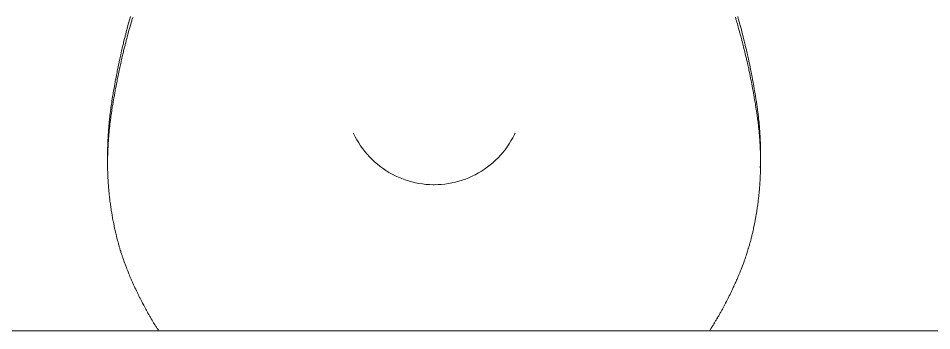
# Model space of a CAD drawing. Header units: millimetres. Extents: x -64292 to 329, y -3854 to 56761.
# Drawn here: x -3278 to -2636, y 55062 to 55282 of the extents above; entities that cross this region are included whole.
import ezdxf

# ---------------------------------------------------------------- set-up
doc = ezdxf.new("R2010")
doc.units = ezdxf.units.MM
doc.header["$MEASUREMENT"] = 0
doc.layers.add('I-FURN', color=30, linetype='Continuous', lineweight=13)

# ---------------------------------------------------------------- blocks, each defined once
blk = doc.blocks.new('New Furniture_Meeting Table Project Room North_NT3 - NT3-9579210-GA PLAN - LEVEL 11')
at = {"layer": 'I-FURN'}
blk.add_line((885, 425.95), (-885, 425.95), dxfattribs=at)
blk = doc.blocks.new('New Furniture_Project Room Chairs_NC5 - NC5-V42-GA PLAN - LEVEL 11')
at = {"layer": 'I-FURN'}
for p, q in [((-56.86, -23.12), (-56.73, -23.39)), ((56.73, -23.39), (56.86, -23.12)), ((-229.77, -38.31), (-229.77, -44.5)), ((229.62, -44.39), (229.62, -38.2))]:
    blk.add_line(p, q, dxfattribs=at)
at = {"layer": 'I-FURN', "flags": 128}
for points in [[(-212.04, 58.25), (-212.4, 57.08), (-212.64, 56.3), (-212.79, 55.78), (-213.1, 54.74)], [(212.95, 54.8), (212.64, 55.85), (212.49, 56.37), (212.25, 57.15), (211.89, 58.31)], [(-227.11, -3.2), (-226.82, -1.29), (-226.67, -0.33), (-226.44, 1.1), (-226.21, 2.52), (-226.1, 3.24), (-225.86, 4.67), (-225.75, 5.38), (-225.56, 6.45), (-225.32, 7.87), (-225.2, 8.58), (-225.01, 9.65), (-224.73, 11.25), (-224.47, 12.67), (-224.34, 13.38), (-224.14, 14.44), (-223.84, 16.04), (-223.53, 17.63), (-223.38, 18.43), (-223.1, 19.84), (-222.96, 20.55), (-222.75, 21.6), (-222.42, 23.19), (-222.1, 24.78), (-221.93, 25.57), (-221.59, 27.15), (-221.42, 27.94), (-221.17, 29.13), (-220.75, 31), (-220.54, 31.94), (-220.23, 33.34), (-219.9, 34.74), (-219.74, 35.44), (-219.41, 36.84), (-219.25, 37.54), (-219, 38.58), (-218.66, 39.98), (-218.49, 40.68), (-218.24, 41.72), (-217.85, 43.29), (-217.5, 44.68), (-217.32, 45.38), (-217.05, 46.42), (-216.65, 47.98), (-216.23, 49.54), (-216.03, 50.32), (-215.66, 51.71), (-215.47, 52.4), (-215.19, 53.44), (-214.76, 54.99), (-214.32, 56.55), (-214.1, 57.32), (-213.66, 58.88)], [(213.51, 58.94), (213.95, 57.39), (214.17, 56.61), (214.6, 55.06), (215.03, 53.5), (215.32, 52.46), (215.5, 51.77), (215.88, 50.39), (216.08, 49.61), (216.49, 48.04), (216.9, 46.48), (217.17, 45.44), (217.34, 44.74), (217.69, 43.35), (218.08, 41.78), (218.34, 40.74), (218.51, 40.04), (218.85, 38.64), (219.1, 37.6), (219.26, 36.9), (219.59, 35.5), (219.75, 34.8), (220.08, 33.4), (220.39, 32), (220.6, 31.06), (221.01, 29.19), (221.27, 28), (221.44, 27.21), (221.78, 25.63), (221.95, 24.84), (222.27, 23.25), (222.6, 21.67), (222.81, 20.61), (222.95, 19.9), (223.23, 18.49), (223.38, 17.69), (223.69, 16.1), (223.99, 14.51), (224.19, 13.44), (224.32, 12.73), (224.57, 11.31), (224.86, 9.72), (225.05, 8.65), (225.17, 7.94), (225.41, 6.51), (225.59, 5.45), (225.71, 4.73), (225.95, 3.31), (226.06, 2.59), (226.29, 1.16), (226.52, -0.26), (226.66, -1.22), (226.95, -3.13)], [(-213.1, 54.74), (-213.44, 53.57), (-213.66, 52.8), (-214.1, 51.24), (-214.32, 50.46), (-214.76, 48.91), (-215.18, 47.35), (-215.47, 46.31), (-215.66, 45.62), (-216.03, 44.23), (-216.23, 43.45), (-216.64, 41.89), (-217.05, 40.32), (-217.32, 39.28), (-217.49, 38.58), (-217.85, 37.19), (-218.23, 35.62), (-218.49, 34.57), (-218.66, 33.87), (-219, 32.47), (-219.25, 31.43), (-219.41, 30.73), (-219.74, 29.32), (-219.9, 28.62), (-220.22, 27.22), (-220.54, 25.82), (-220.75, 24.88), (-221.16, 23.01), (-221.42, 21.82), (-221.59, 21.03), (-221.93, 19.44), (-222.09, 18.65), (-222.42, 17.06), (-222.75, 15.47), (-222.96, 14.41), (-223.1, 13.7), (-223.38, 12.29), (-223.53, 11.49), (-223.84, 9.89), (-224.14, 8.3), (-224.34, 7.23), (-224.47, 6.52), (-224.72, 5.1), (-225.01, 3.5), (-225.2, 2.43), (-225.32, 1.72), (-225.56, 0.29), (-225.74, -0.78), (-225.86, -1.49), (-226.1, -2.92), (-226.21, -3.64), (-226.44, -5.07), (-226.67, -6.5), (-226.82, -7.46), (-227.11, -9.37)], [(226.95, -9.3), (226.66, -7.39), (226.52, -6.43), (226.29, -5), (226.06, -3.57), (225.95, -2.85), (225.71, -1.42), (225.59, -0.71), (225.41, 0.36), (225.17, 1.78), (225.04, 2.5), (224.86, 3.57), (224.57, 5.17), (224.32, 6.59), (224.18, 7.3), (223.99, 8.36), (223.69, 9.96), (223.38, 11.55), (223.23, 12.35), (222.95, 13.77), (222.81, 14.47), (222.6, 15.53), (222.27, 17.12), (221.94, 18.71), (221.78, 19.5), (221.44, 21.09), (221.27, 21.88), (221.01, 23.07), (220.6, 24.94), (220.39, 25.88), (220.07, 27.28), (219.75, 28.69), (219.59, 29.39), (219.26, 30.79), (219.1, 31.49), (218.85, 32.54), (218.51, 33.93), (218.34, 34.63), (218.08, 35.68), (217.69, 37.25), (217.34, 38.64), (217.17, 39.34), (216.9, 40.38), (216.49, 41.95), (216.08, 43.51), (215.88, 44.29), (215.5, 45.68), (215.32, 46.38), (215.03, 47.42), (214.6, 48.97), (214.17, 50.53), (213.95, 51.31), (213.51, 52.86), (213.28, 53.64), (212.95, 54.8)], [(-229.73, -42.12), (-229.75, -40.99), (-229.76, -40.43), (-229.77, -39.59), (-229.77, -38.91), (-229.77, -37.55), (-229.76, -36.19), (-229.75, -35.29), (-229.74, -34.69), (-229.72, -33.48), (-229.69, -32.12), (-229.66, -31.22), (-229.64, -30.62), (-229.59, -29.41), (-229.55, -28.51), (-229.53, -27.91), (-229.47, -26.7), (-229.44, -26.1), (-229.37, -24.9), (-229.29, -23.7), (-229.24, -22.9), (-229.2, -22.36), (-229.13, -21.3), (-229.05, -20.23), (-229, -19.7), (-228.94, -18.9), (-228.84, -17.71), (-228.73, -16.51), (-228.67, -15.91), (-228.55, -14.72), (-228.49, -14.12), (-228.4, -13.23), (-228.27, -12.04), (-228.2, -11.44), (-228.1, -10.55), (-227.93, -9.21), (-227.78, -8.02), (-227.7, -7.43), (-227.58, -6.54), (-227.4, -5.2), (-227.21, -3.87), (-227.11, -3.2)], [(226.95, -3.13), (227.11, -4.13), (227.21, -4.8), (227.4, -6.14), (227.49, -6.81), (227.67, -8.15), (227.84, -9.49), (227.95, -10.38), (228.03, -10.98), (228.16, -12.17), (228.24, -12.84), (228.38, -14.19), (228.52, -15.53), (228.6, -16.43), (228.66, -17.02), (228.77, -18.22), (228.88, -19.56), (228.95, -20.46), (228.99, -21.06), (229.08, -22.26), (229.13, -23.16), (229.17, -23.76), (229.24, -24.96), (229.27, -25.55), (229.33, -26.75), (229.39, -27.95), (229.42, -28.76), (229.44, -29.29), (229.48, -30.36), (229.51, -31.36), (229.52, -31.86), (229.54, -32.61), (229.56, -33.74), (229.58, -34.87), (229.58, -35.43), (229.59, -36.56), (229.59, -37.12), (229.59, -37.97), (229.59, -39.1), (229.58, -39.67), (229.57, -40.51), (229.55, -41.79), (229.53, -42.92), (229.51, -43.48), (229.49, -44.33), (229.45, -45.61), (229.4, -46.88), (229.37, -47.52)], [(-227.11, -9.37), (-227.21, -10.04), (-227.4, -11.37), (-227.58, -12.71), (-227.7, -13.6), (-227.78, -14.19), (-227.93, -15.38), (-228.09, -16.72), (-228.2, -17.61), (-228.27, -18.21), (-228.4, -19.4), (-228.49, -20.29), (-228.55, -20.89), (-228.67, -22.09), (-228.73, -22.68), (-228.84, -23.88), (-228.94, -25.07), (-229, -25.87), (-229.05, -26.41), (-229.13, -27.47), (-229.2, -28.54), (-229.24, -29.07), (-229.29, -29.87), (-229.37, -31.07), (-229.44, -32.28), (-229.47, -32.88), (-229.53, -34.08), (-229.55, -34.68), (-229.59, -35.59), (-229.64, -36.79), (-229.66, -37.39), (-229.69, -38.3), (-229.72, -39.66), (-229.74, -40.86), (-229.75, -41.47), (-229.76, -42.37), (-229.77, -43.73), (-229.77, -45.09), (-229.77, -45.77), (-229.76, -46.45), (-229.74, -47.81), (-229.72, -49.17), (-229.69, -50.07), (-229.68, -50.68), (-229.64, -51.88), (-229.58, -53.24), (-229.54, -54.15), (-229.51, -54.75), (-229.45, -55.96), (-229.4, -56.87), (-229.36, -57.47), (-229.28, -58.68), (-229.24, -59.29), (-229.15, -60.5), (-229.05, -61.71), (-228.99, -62.52), (-228.94, -63.06), (-228.84, -64.13)], [(228.69, -64.06), (228.78, -63.03), (228.83, -62.35), (228.94, -60.99), (228.99, -60.3), (229.08, -58.94), (229.17, -57.58), (229.22, -56.67), (229.26, -56.06), (229.32, -54.85), (229.35, -54.17), (229.41, -52.81), (229.46, -51.45), (229.49, -50.54), (229.51, -49.94), (229.54, -48.73), (229.56, -47.37), (229.57, -46.47), (229.58, -45.86), (229.59, -44.66), (229.59, -43.75), (229.59, -43.15), (229.58, -41.95), (229.58, -41.34), (229.56, -40.14), (229.54, -38.94), (229.52, -38.13), (229.51, -37.6), (229.48, -36.53), (229.44, -35.46), (229.42, -34.93), (229.39, -34.13), (229.33, -32.93), (229.27, -31.73), (229.24, -31.13), (229.17, -29.93), (229.13, -29.33), (229.08, -28.43), (228.99, -27.23), (228.95, -26.63), (228.88, -25.74), (228.77, -24.39), (228.66, -23.19), (228.6, -22.6), (228.52, -21.7), (228.38, -20.36), (228.24, -19.01), (228.16, -18.34), (228.03, -17.15), (227.95, -16.55), (227.84, -15.66), (227.67, -14.32), (227.49, -12.98), (227.4, -12.31), (227.21, -10.97), (227.11, -10.3), (226.95, -9.3)], [(-56.73, -23.39), (-55.62, -25.63), (-54.42, -27.83), (-53.14, -29.98), (-51.77, -32.08), (-50.31, -34.12), (-48.78, -36.09), (-47.17, -38.01), (-45.48, -39.86), (-43.73, -41.64), (-41.9, -43.35), (-40, -44.98), (-38.04, -46.54), (-36.02, -48.02), (-33.95, -49.42), (-31.82, -50.73), (-29.63, -51.95), (-27.41, -53.09), (-25.13, -54.14), (-22.82, -55.09), (-20.47, -55.96), (-18.09, -56.73), (-15.69, -57.4), (-13.25, -57.98), (-10.8, -58.45), (-8.32, -58.84), (-5.84, -59.12), (-3.34, -59.3), (-0.85, -59.38), (0, -59.39)], [(0, -59.39), (2.5, -59.34), (5, -59.19), (7.49, -58.94), (9.96, -58.59), (12.42, -58.15), (14.87, -57.6), (17.28, -56.96), (19.67, -56.23), (22.03, -55.4), (24.36, -54.47), (26.64, -53.45), (28.89, -52.35), (31.08, -51.15), (33.23, -49.87), (35.33, -48.5), (37.37, -47.05), (39.35, -45.52), (41.26, -43.91), (43.12, -42.23), (44.9, -40.47), (46.61, -38.64), (48.25, -36.75), (49.81, -34.79), (51.29, -32.77), (52.68, -30.69), (54, -28.56), (55.23, -26.38), (56.37, -24.15), (56.73, -23.39)], [(-228.84, -64.13), (-228.77, -64.84), (-228.73, -65.32), (-228.63, -66.26), (-228.58, -66.73), (-228.48, -67.68), (-228.37, -68.62), (-228.3, -69.25), (-228.15, -70.51), (-228.09, -70.98), (-227.97, -71.92), (-227.84, -72.86), (-227.76, -73.49), (-227.58, -74.74), (-227.44, -75.68), (-227.35, -76.3), (-227.15, -77.55), (-227.06, -78.18), (-226.85, -79.43), (-226.64, -80.67), (-226.5, -81.5), (-226.4, -82.06), (-226.2, -83.17), (-225.99, -84.27), (-225.89, -84.83), (-225.73, -85.65), (-225.48, -86.9), (-225.23, -88.14), (-225.1, -88.76), (-224.83, -90), (-224.7, -90.62), (-224.49, -91.54), (-224.21, -92.78), (-224.06, -93.4), (-223.84, -94.32), (-223.62, -95.24), (-223.51, -95.7), (-223.2, -96.93), (-223.04, -97.55), (-222.8, -98.46), (-222.55, -99.38), (-222.43, -99.84), (-222.18, -100.75), (-222.05, -101.21), (-221.86, -101.9), (-221.66, -102.58), (-221.53, -103.03), (-221.26, -103.94), (-221.12, -104.4), (-220.85, -105.3), (-220.57, -106.21), (-220.38, -106.81), (-219.99, -108.01), (-219.85, -108.46), (-219.55, -109.36), (-219.25, -110.26), (-219.04, -110.86), (-218.63, -112.05), (-218.31, -112.94), (-218.1, -113.54), (-217.67, -114.72), (-217.45, -115.32), (-217, -116.5), (-216.55, -117.68), (-216.24, -118.47), (-216.04, -118.99), (-215.62, -120.04)], [(215.47, -119.97), (215.88, -118.92), (216.09, -118.4), (216.4, -117.62), (216.85, -116.43), (217.3, -115.25), (217.51, -114.66), (217.95, -113.47), (218.16, -112.88), (218.48, -111.99), (218.89, -110.79), (219.09, -110.2), (219.39, -109.3), (219.69, -108.4), (219.84, -107.95), (220.22, -106.75), (220.41, -106.15), (220.69, -105.24), (220.97, -104.33), (221.1, -103.88), (221.37, -102.97), (221.51, -102.52), (221.7, -101.83), (221.9, -101.15), (222.02, -100.69), (222.28, -99.78), (222.4, -99.32), (222.64, -98.4), (222.88, -97.49), (223.04, -96.87), (223.35, -95.65), (223.46, -95.19), (223.69, -94.26), (223.91, -93.34), (224.05, -92.72), (224.33, -91.49), (224.54, -90.56), (224.68, -89.94), (224.94, -88.7), (225.07, -88.08), (225.33, -86.84), (225.57, -85.6), (225.73, -84.77), (225.84, -84.21), (226.04, -83.11), (226.24, -82), (226.34, -81.45), (226.49, -80.62), (226.7, -79.37), (226.9, -78.12), (227, -77.49), (227.19, -76.24), (227.29, -75.62), (227.42, -74.68), (227.6, -73.42), (227.69, -72.8), (227.81, -71.86), (227.93, -70.91), (227.99, -70.44), (228.15, -69.18), (228.22, -68.56), (228.33, -67.61), (228.43, -66.66), (228.48, -66.19), (228.57, -65.24), (228.62, -64.77), (228.69, -64.06)], [(-215.62, -120.04), (-215.09, -121.32), (-214.83, -121.95), (-214.43, -122.91), (-214.02, -123.86), (-213.82, -124.34), (-213.41, -125.29), (-213.21, -125.77), (-212.9, -126.48), (-212.48, -127.42), (-212.27, -127.9), (-211.95, -128.61), (-211.47, -129.67), (-211.04, -130.61), (-210.83, -131.07), (-210.5, -131.78), (-210.01, -132.83), (-209.51, -133.88), (-209.26, -134.4), (-208.82, -135.33), (-208.59, -135.8), (-208.25, -136.49), (-207.74, -137.53), (-207.22, -138.57), (-206.96, -139.09), (-206.44, -140.12), (-206.18, -140.64), (-205.78, -141.41), (-205.15, -142.63), (-204.83, -143.24), (-204.35, -144.15), (-203.86, -145.06), (-203.62, -145.51), (-203.13, -146.42), (-202.88, -146.87), (-202.51, -147.55), (-202.01, -148.45), (-201.76, -148.9), (-201.38, -149.57), (-200.81, -150.58), (-200.3, -151.47), (-200.04, -151.92), (-199.66, -152.59), (-199.07, -153.59), (-198.48, -154.59), (-198.19, -155.08), (-197.66, -155.97), (-197.39, -156.41), (-196.99, -157.07), (-196.38, -158.06), (-195.77, -159.04), (-195.47, -159.54), (-194.85, -160.52), (-194.54, -161.01), (-194.07, -161.74)], [(193.88, -161.75), (194.35, -161.02), (194.66, -160.52), (195.28, -159.54), (195.58, -159.05), (196.19, -158.06), (196.8, -157.07), (197.2, -156.41), (197.47, -155.96), (198, -155.08), (198.3, -154.58), (198.89, -153.58), (199.47, -152.58), (199.86, -151.91), (200.12, -151.46), (200.63, -150.57), (201.2, -149.56), (201.58, -148.88), (201.83, -148.43), (202.33, -147.53), (202.7, -146.85), (202.95, -146.4), (203.44, -145.49), (203.69, -145.04), (204.17, -144.13), (204.65, -143.21), (204.97, -142.61), (205.61, -141.38), (206.01, -140.61), (206.27, -140.09), (206.8, -139.06), (207.06, -138.54), (207.57, -137.5), (208.09, -136.45), (208.43, -135.76), (208.65, -135.29), (209.1, -134.36), (209.35, -133.84), (209.85, -132.79), (210.34, -131.73), (210.67, -131.03), (210.88, -130.56), (211.31, -129.62), (211.79, -128.55), (212.11, -127.84), (212.32, -127.37), (212.74, -126.42), (213.05, -125.71), (213.26, -125.23), (213.67, -124.28), (213.87, -123.8), (214.27, -122.85), (214.67, -121.89), (214.94, -121.25), (215.47, -119.97)]]:
    blk.add_lwpolyline(points, dxfattribs=at)

msp = doc.modelspace()

# ---------------------------------------------------------------- block references
at = {"layer": 'I-FURN'}
for name, p in [('New Furniture_Project Room Chairs_NC5 - NC5-V42-GA PLAN - LEVEL 11', (-2985.55, 55224.35)), ('New Furniture_Meeting Table Project Room North_NT3 - NT3-9579210-GA PLAN - LEVEL 11', (-2635.55, 54636.38))]:
    msp.add_blockref(name, p, dxfattribs=at)

doc.saveas('drawing.dxf')
